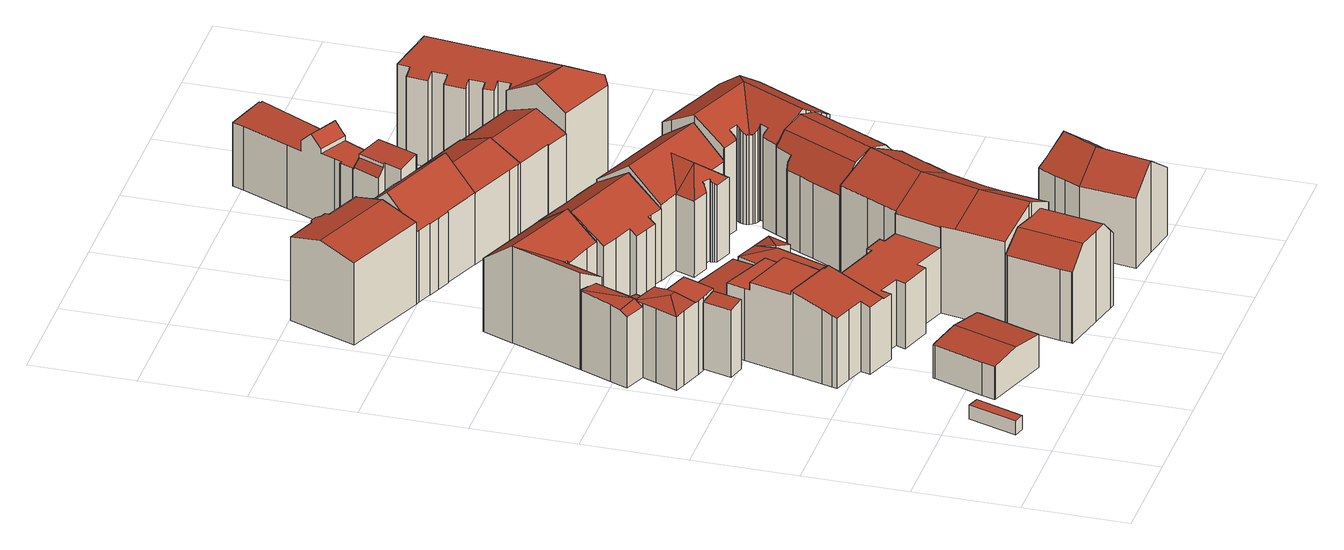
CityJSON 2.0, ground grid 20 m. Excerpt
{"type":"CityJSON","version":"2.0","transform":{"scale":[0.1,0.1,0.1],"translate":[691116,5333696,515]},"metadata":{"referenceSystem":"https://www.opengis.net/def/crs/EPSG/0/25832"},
"CityObjects":{
"building1":{"type":"Building","attributes":{"Gemeindeschluessel":"09162000","HoeheDach":"519.060","HoeheGrund":"516.338","Methode":"2000","NiedrigsteTraufeDesGebaeudes":"519.060","Geometrietyp2DReferenz":"3000","function":"31001_2000","roofType":"1000","measuredHeight":2.72},"geometry":[{"type":"MultiSurface","lod":"2","boundaries":[[[0,1,2,3]],[[4,5,1,0]],[[0,3,6,4]],[[5,7,2,1]],[[3,2,7,6]],[[6,7,5,4]]],"semantics":{"surfaces":[{"type":"WallSurface"},{"type":"GroundSurface"},{"type":"RoofSurface"}],"values":[0,0,1,2,0,0]}}]},
"building2":{"type":"Building","attributes":{"Gemeindeschluessel":"09162000","HoeheDach":"523.758","HoeheGrund":"516.326","Methode":"2000","NiedrigsteTraufeDesGebaeudes":"522.966","Geometrietyp2DReferenz":"3000","function":"31001_9998","roofType":"3100","measuredHeight":7.43,"storeysAboveGround":2},"geometry":[{"type":"MultiSurface","lod":"2","boundaries":[[[8,9,10,11]],[[12,13,14,15,16,8,11,17,18,19,20,21,22,23]],[[18,24,25,19]],[[21,26,27,22]],[[22,27,28,23]],[[15,29,30,16]],[[31,32,28,27,26,33,25,24,34]],[[16,30,9,8]],[[35,32,31,10,9,30,29,36]],[[19,25,33,20]],[[17,34,24,18]],[[11,10,31,34,17]],[[20,33,26,21]],[[23,28,32,35,12]],[[14,36,29,15]],[[35,36,14,13,12]]],"semantics":{"surfaces":[{"type":"WallSurface"},{"type":"GroundSurface"},{"type":"RoofSurface"}],"values":[0,1,0,0,0,0,2,0,2,0,0,0,0,0,0,0]}}]},
"building3":{"type":"Building","attributes":{"Gemeindeschluessel":"09162000","HoeheDach":"530.205","HoeheGrund":"516.070","Methode":"1000","NiedrigsteTraufeDesGebaeudes":"529.677","Geometrietyp2DReferenz":"3000","function":"31001_9998","roofType":"1000","measuredHeight":14.13,"storeysAboveGround":4},"geometry":[{"type":"MultiSurface","lod":"2","boundaries":[[[37,38,39,40]],[[41,40,39,42]],[[43,37,40,41]],[[44,38,37,43]],[[42,39,38,44]],[[41,42,44,43]]],"semantics":{"surfaces":[{"type":"RoofSurface"},{"type":"WallSurface"},{"type":"GroundSurface"}],"values":[0,1,1,1,1,2]}}]},
"building4":{"type":"Building","attributes":{"Gemeindeschluessel":"09162000","HoeheDach":"531.932","HoeheGrund":"515.820","Methode":"2000","NiedrigsteTraufeDesGebaeudes":"529.427","Geometrietyp2DReferenz":"3000","function":"31001_1000","roofType":"3200","measuredHeight":16.11,"storeysAboveGround":4},"geometry":[{"type":"MultiSurface","lod":"2","boundaries":[[[45,46,47]],[[48,49,50,51,52,53,54,55,56,57]],[[46,58,59,60,61]],[[62,63,64,65]],[[66,67,68,64,63,69,70,71,45]],[[72,49,48,73]],[[57,56,55,68,67,74]],[[46,75,58]],[[46,45,71,46,61]],[[76,74,67,66,77]],[[78,79,47]],[[78,47,46,61,80]],[[81,82,79,83]],[[84,60,59,85]],[[86,51,50,87]],[[88,53,52,89]],[[80,61,60,84,90,91]],[[66,45,47,79,82,77]],[[92,76,77,93]],[[87,50,49,72]],[[89,52,51,86]],[[71,70,94]],[[83,79,78,80,91]],[[59,58,95,85]],[[93,77,82,81]],[[89,86,87,72,73,96,92,93,81,83,91,90,84,85,95,97,98,99,100,101,62,65,102,103,88]],[[68,55,54,103,102,65,64]],[[103,54,53,88]],[[69,63,62,101,100,94,70]],[[75,104,105,98,97,95,58]],[[96,73,48,57,74,76,92]],[[100,99,98,105,106,94]],[[71,94,106,105,104,75,46]]],"semantics":{"surfaces":[{"type":"WallSurface"},{"type":"RoofSurface"},{"type":"GroundSurface"}],"values":[0,1,1,0,1,0,0,1,0,1,0,1,0,0,0,0,0,1,0,0,0,0,0,0,0,2,0,0,0,0,0,0,1]}}]},
"building5":{"type":"Building","attributes":{"Gemeindeschluessel":"09162000","HoeheDach":"519.011","HoeheGrund":"515.754","Methode":"1000","NiedrigsteTraufeDesGebaeudes":"518.402","Geometrietyp2DReferenz":"3000","function":"31001_2000","roofType":"2100","measuredHeight":3.26},"geometry":[{"type":"MultiSurface","lod":"2","boundaries":[[[107,108,109,110]],[[107,110,111,112]],[[113,112,111,114]],[[109,114,111,110]],[[107,112,113,108]],[[108,113,114,109]]],"semantics":{"surfaces":[{"type":"WallSurface"},{"type":"GroundSurface"},{"type":"RoofSurface"}],"values":[0,1,0,0,0,2]}}]},
"building6":{"type":"Building","attributes":{"Gemeindeschluessel":"09162000","HoeheDach":"526.724","HoeheGrund":"515.874","Methode":"2000","NiedrigsteTraufeDesGebaeudes":"523.264","Geometrietyp2DReferenz":"3000","function":"31001_2000","roofType":"1000","measuredHeight":10.85,"storeysAboveGround":3},"geometry":[{"type":"MultiSurface","lod":"2","boundaries":[[[115,116,117,118,119]],[[120,118,117,121]],[[122,116,115,123,124]],[[125,126,127,128]],[[129,130,131,132]],[[128,127,133,134]],[[135,136,130,129]],[[137,138,126,125]],[[139,140,141,142]],[[121,117,116,122]],[[134,120,121,122,124,135,129,132,139,142,137,125,128]],[[141,140,131,130,136,123,115,119,133,127,126,138]],[[132,131,140,139]],[[142,141,138,137]],[[124,123,136,135]],[[134,133,119,118,120]]],"semantics":{"surfaces":[{"type":"RoofSurface"},{"type":"WallSurface"},{"type":"GroundSurface"}],"values":[0,1,1,1,1,1,1,1,1,1,2,0,1,1,1,1]}}]},
"building7":{"type":"Building","attributes":{"Gemeindeschluessel":"09162000","HoeheDach":"535.389","HoeheGrund":"515.820","Methode":"1000","NiedrigsteTraufeDesGebaeudes":"530.605","Geometrietyp2DReferenz":"3000","function":"31001_1000","roofType":"3100","measuredHeight":19.57,"storeysAboveGround":4},"geometry":[{"type":"MultiSurface","lod":"2","boundaries":[[[143,144,145,146,147,95]],[[148,149,150,151,152,153]],[[154,155,156,157]],[[158,159,155,154]],[[160,161,162,163]],[[164,165,152,151,145,144,143]],[[166,167,168,169]],[[98,164,143,95]],[[170,159,158,171,172,173]],[[161,160,174,157,156,175]],[[176,150,149,177]],[[178,169,168,179,176,177]],[[180,175,156,155,159,170,173,181]],[[163,162,167,166]],[[157,174,160,163,166,169,178,177,149,148,153,182,98,95,147,146,183,172,171,158,154]],[[145,181,173,172,183,146]],[[98,182,153,152,165,164]],[[151,150,176,179,168,167,162,161,175,180,181,145]]],"semantics":{"surfaces":[{"type":"WallSurface"},{"type":"RoofSurface"},{"type":"GroundSurface"}],"values":[0,0,0,0,0,1,0,0,0,0,0,0,1,0,2,0,0,1]}}]},
"building8":{"type":"Building","attributes":{"Gemeindeschluessel":"09162000","HoeheDach":"520.402","HoeheGrund":"515.890","Methode":"1000","NiedrigsteTraufeDesGebaeudes":"519.540","Geometrietyp2DReferenz":"3000","function":"31001_2000","roofType":"1000","measuredHeight":4.51},"geometry":[{"type":"MultiSurface","lod":"2","boundaries":[[[184,185,186,121]],[[121,186,187,120]],[[186,185,188,189,187]],[[190,188,185,184]],[[120,191,190,184,121]],[[120,187,189,191]],[[191,189,188,190]]],"semantics":{"surfaces":[{"type":"WallSurface"},{"type":"RoofSurface"},{"type":"GroundSurface"}],"values":[0,0,1,0,2,0,0]}}]},
"building9":{"type":"Building","attributes":{"Gemeindeschluessel":"09162000","HoeheDach":"534.430","HoeheGrund":"516.140","Methode":"2000","NiedrigsteTraufeDesGebaeudes":"530.534","Geometrietyp2DReferenz":"3000","function":"31001_9998","roofType":"9999","measuredHeight":18.29,"storeysAboveGround":4},"geometry":[{"type":"MultiSurface","lod":"2","boundaries":[[[192,193,194,195,196]],[[197,198,199,200]],[[201,202,203,204]],[[205,206,207,208]],[[209,200,199,210,211]],[[212,213,206,205]],[[214,215,216,217,218,197,200,209,193,192,201,204,212,205,208]],[[216,219,220,217]],[[218,221,198,197]],[[209,211,194,193]],[[217,220,221,218]],[[215,214,222,223,224]],[[207,206,213,203,202,196,195,225]],[[192,196,202,201]],[[214,208,207,225,222]],[[204,203,213,212]],[[223,210,199,198,221,220,219,224]],[[215,224,219,216]],[[222,225,195,194,211,210,223]]],"semantics":{"surfaces":[{"type":"WallSurface"},{"type":"GroundSurface"},{"type":"RoofSurface"}],"values":[0,0,0,0,0,0,1,0,0,0,0,0,2,0,0,0,2,0,2]}}]},
"building10":{"type":"Building","attributes":{"Gemeindeschluessel":"09162000","HoeheDach":"537.380","HoeheGrund":"515.645","Methode":"2000","NiedrigsteTraufeDesGebaeudes":"528.860","Geometrietyp2DReferenz":"3000","function":"31001_1000","roofType":"3100","measuredHeight":21.73,"storeysAboveGround":6},"geometry":[{"type":"MultiSurface","lod":"2","boundaries":[[[226,227,228,229,230]],[[231,232,233,234,235,236]],[[237,238,239,240,241,242,243,227,226,244,245,246,247,248,249,250,251,252,253,254,255,256,257,258,259,260,261,232,231,262,263,264,265,266,267,268,269,270,271,272,273,274]],[[275,263,262,276]],[[246,277,278,247]],[[254,279,280,255]],[[281,282,283,284,285,286]],[[273,287,288,274]],[[289,290,291,292]],[[293,294,295,296,297,298,299]],[[243,242,300,301,302]],[[257,256,303,304,305,306,299,298]],[[250,249,307,308,309,310]],[[262,231,236,311,312,276]],[[313,265,264,314]],[[245,315,277,246]],[[305,304,235,234]],[[253,316,279,254]],[[271,317,318,272]],[[269,283,282,270]],[[258,297,296,259]],[[301,319,229,228,302]],[[259,296,295,260]],[[248,320,307,249]],[[272,318,287,273]],[[321,322,310,309,311,236,235,304,303,280,279,316]],[[255,280,303,256]],[[323,288,287,318,317,282,281]],[[266,265,313,292,291,324]],[[325,241,240,239,326,327]],[[252,321,316,253]],[[234,233,328,306,305]],[[251,322,321,252]],[[237,329,330,238]],[[237,274,288,323,329]],[[267,285,284,268]],[[312,311,309,308]],[[271,270,282,317]],[[257,298,297,258]],[[301,300,325,327,319]],[[260,295,294,261]],[[243,302,228,227]],[[263,275,314,264]],[[238,330,326,239]],[[247,278,320,248]],[[268,284,283,269]],[[319,281,286,324,291,290,230,229]],[[244,226,230,290,289,331]],[[250,310,322,251]],[[275,276,312,308,307,320,278,277,315,331,289,292,313,314]],[[327,326,330,329,323,281,319]],[[267,266,324,286,285]],[[299,306,328,293]],[[300,242,241,325]],[[244,331,315,245]],[[232,261,294,293,328,233]]],"semantics":{"surfaces":[{"type":"WallSurface"},{"type":"GroundSurface"},{"type":"RoofSurface"}],"values":[0,0,1,0,0,0,2,0,0,2,0,0,0,0,0,0,0,0,0,0,0,2,0,0,0,2,0,2,0,0,0,2,0,0,0,0,0,0,0,2,0,0,0,0,0,0,2,0,0,2,2,0,0,0,0,0]}}]},
"building11":{"type":"Building","attributes":{"Gemeindeschluessel":"09162000","HoeheDach":"520.293","HoeheGrund":"515.900","Methode":"2000","NiedrigsteTraufeDesGebaeudes":"519.805","Geometrietyp2DReferenz":"3000","function":"31001_2000","roofType":"1000","measuredHeight":4.39},"geometry":[{"type":"MultiSurface","lod":"2","boundaries":[[[332,333,188,190]],[[334,335,333,332]],[[188,333,335,336]],[[191,336,335,334]],[[190,188,336,191]],[[191,334,332,190]]],"semantics":{"surfaces":[{"type":"WallSurface"},{"type":"RoofSurface"},{"type":"GroundSurface"}],"values":[0,0,1,0,0,2]}}]},
"building12":{"type":"Building","attributes":{"Gemeindeschluessel":"09162000","HoeheDach":"534.394","HoeheGrund":"515.840","Methode":"1000","NiedrigsteTraufeDesGebaeudes":"532.447","Geometrietyp2DReferenz":"3000","function":"31001_1000","roofType":"3100","measuredHeight":18.55,"storeysAboveGround":5},"geometry":[{"type":"MultiSurface","lod":"2","boundaries":[[[337,338,339,340]],[[341,342,343,344]],[[340,339,345,346]],[[346,345,342,341]],[[347,348,349,350]],[[349,351,352,353,354,350]],[[347,355,356,357,358,348]],[[359,360,361,362]],[[358,357,361,360,343,342,345,339,338,352,351]],[[356,355,347,350,354,353,337,340,346,341,344,359,362]],[[362,361,357,356]],[[348,358,351,349]],[[353,352,338,337]],[[344,343,360,359]]],"semantics":{"surfaces":[{"type":"WallSurface"},{"type":"RoofSurface"},{"type":"GroundSurface"}],"values":[0,0,0,0,0,0,0,0,1,2,0,1,0,0]}}]},
"building13":{"type":"Building","attributes":{"Gemeindeschluessel":"09162000","HoeheDach":"535.094","HoeheGrund":"515.850","Methode":"2000","NiedrigsteTraufeDesGebaeudes":"529.523","Geometrietyp2DReferenz":"3000","function":"31001_9998","roofType":"3100","measuredHeight":19.24,"storeysAboveGround":4},"geometry":[{"type":"MultiSurface","lod":"2","boundaries":[[[363,364,365,366,367,334]],[[368,369,370,371]],[[372,373,374,375]],[[376,377,378,379,380,381]],[[379,378,155,382]],[[383,384,385,386,387,370,369,388,155,378,377]],[[389,390,391,372,375,392,393,394,395,332,334,367,366,396,397,381,380,379,382,398,368,371,399,400,401]],[[366,365,402,396]],[[399,387,386,400]],[[371,370,387,399]],[[391,403,373,372]],[[400,386,385,401]],[[393,404,405,394]],[[388,369,368,398,382,155]],[[394,405,406,395]],[[402,407,376,381,397,396]],[[375,374,408,392]],[[395,406,409,332]],[[332,409,363,334]],[[410,403,391,390,389,401,385,384]],[[409,406,405,404,408,374,373,403,410,384,383,377,376,407,402,365,364,363]],[[392,408,404,393]]],"semantics":{"surfaces":[{"type":"WallSurface"},{"type":"RoofSurface"},{"type":"GroundSurface"}],"values":[0,0,0,0,0,1,2,0,0,0,0,0,0,0,0,0,0,0,0,0,1,0]}}]},
"building14":{"type":"Building","attributes":{"Gemeindeschluessel":"09162000","HoeheDach":"521.077","HoeheGrund":"515.765","Methode":"2000","NiedrigsteTraufeDesGebaeudes":"519.639","Geometrietyp2DReferenz":"3000","function":"31001_2000","roofType":"2100","measuredHeight":5.31},"geometry":[{"type":"MultiSurface","lod":"2","boundaries":[[[411,412,413,414,415]],[[413,416,417,414]],[[411,415,418,419,420]],[[414,417,418,415]],[[419,418,417,416,421]],[[412,411,420,422]],[[420,419,421,422]],[[413,412,422,421,416]]],"semantics":{"surfaces":[{"type":"GroundSurface"},{"type":"WallSurface"},{"type":"RoofSurface"}],"values":[0,1,1,1,2,1,2,1]}}]},
"building15":{"type":"Building","attributes":{"Gemeindeschluessel":"09162000","HoeheDach":"536.250","HoeheGrund":"515.910","Methode":"2000","NiedrigsteTraufeDesGebaeudes":"530.220","Geometrietyp2DReferenz":"3000","function":"31001_9998","roofType":"3100","measuredHeight":20.34,"storeysAboveGround":4},"geometry":[{"type":"MultiSurface","lod":"2","boundaries":[[[423,424,425,426]],[[427,428,429,430,431,432,433,434,435,436]],[[434,437,438,425,424,439,440,441,442,435]],[[443,427,436,444]],[[445,432,431,446]],[[447,442,441,448]],[[436,435,442,447,449,444]],[[450,439,424,423]],[[451,452,453,454,433,432,445]],[[448,441,440,455]],[[453,456,454]],[[457,429,428,458]],[[456,434,433,454]],[[455,440,439,450]],[[446,431,430,459]],[[456,453,452,460,461,462,438,437,434]],[[458,428,427,443]],[[459,430,429,457]],[[461,460,452,451,445,446,459,457,458,443,444,449,447,448,455,450,423,426,462]],[[426,425,438,462]]],"semantics":{"surfaces":[{"type":"WallSurface"},{"type":"RoofSurface"},{"type":"GroundSurface"}],"values":[0,1,1,0,0,0,0,0,0,0,1,0,0,0,0,0,0,0,2,0]}}]},
"building16":{"type":"Building","attributes":{"Gemeindeschluessel":"09162000","HoeheDach":"521.297","HoeheGrund":"515.890","Methode":"2000","NiedrigsteTraufeDesGebaeudes":"519.736","Geometrietyp2DReferenz":"3000","function":"31001_2000","roofType":"9999","measuredHeight":5.41},"geometry":[{"type":"MultiSurface","lod":"2","boundaries":[[[463,464,465]],[[464,417,465]],[[466,463,465,467]],[[467,465,417,468]],[[469,464,463,466]],[[468,417,464,469]],[[466,467,468,469]]],"semantics":{"surfaces":[{"type":"RoofSurface"},{"type":"WallSurface"},{"type":"GroundSurface"}],"values":[0,0,1,1,1,1,2]}}]},
"building17":{"type":"Building","attributes":{"Gemeindeschluessel":"09162000","HoeheDach":"536.505","HoeheGrund":"515.818","Methode":"2000","NiedrigsteTraufeDesGebaeudes":"531.215","Geometrietyp2DReferenz":"3000","function":"31001_1000","roofType":"3100","measuredHeight":20.69,"storeysAboveGround":4},"geometry":[{"type":"MultiSurface","lod":"2","boundaries":[[[470,471,472,473]],[[474,475,476,477,478]],[[479,480,481,482,483]],[[484,485,486,487]],[[488,489,490,491]],[[492,493,485,484]],[[494,495,496,482,481,497,498,499,500,501]],[[502,503,504,495,494]],[[505,502,494,501]],[[475,479,483,506,476]],[[507,508,509,510]],[[492,505,501,500,493]],[[511,512,513,514]],[[515,516,495,504]],[[517,518,512,511]],[[519,487,486,499,498]],[[477,476,506,516]],[[516,496,495]],[[474,478,508,507]],[[506,483,482,496,516]],[[473,472,489,488]],[[519,520,480,479,475,474,507,510,517,511,514,521,470,473,488,491,503,502,505,492,484,487]],[[514,513,522,521]],[[503,491,490,515,504]],[[519,498,497,520]],[[521,522,471,470]],[[490,489,472,471,522,513,512,518,509,508,478,477,516,515]],[[493,500,499,486,485]],[[510,509,518,517]],[[520,497,481,480]]],"semantics":{"surfaces":[{"type":"WallSurface"},{"type":"RoofSurface"},{"type":"GroundSurface"}],"values":[0,0,0,0,0,0,1,0,0,0,0,0,0,1,0,0,1,1,0,1,0,2,0,0,0,0,1,1,0,0]}}]},
"building18":{"type":"Building","attributes":{"Gemeindeschluessel":"09162000","HoeheDach":"534.660","HoeheGrund":"516.141","Methode":"2000","NiedrigsteTraufeDesGebaeudes":"529.859","Geometrietyp2DReferenz":"3000","function":"31001_9998","roofType":"3100","measuredHeight":18.52,"storeysAboveGround":4},"geometry":[{"type":"MultiSurface","lod":"2","boundaries":[[[523,524,525,526,527,528,529]],[[530,531,529,528]],[[532,533,534,535]],[[536,537,538,539,540]],[[541,540,539,523,542]],[[542,523,529,543]],[[544,526,525,545]],[[530,528,527,546]],[[536,547,548,531,530,546,544,545,549,550,532,535,537]],[[549,524,551,550]],[[548,543,529,531]],[[546,527,526,544]],[[550,551,533,532]],[[539,538,534,533,551,524,523]],[[535,534,538,537]],[[536,540,541,547]],[[548,547,541,542,543]],[[549,545,525,524]]],"semantics":{"surfaces":[{"type":"RoofSurface"},{"type":"WallSurface"},{"type":"GroundSurface"}],"values":[0,1,1,1,0,0,1,1,2,1,1,1,1,0,1,1,1,1]}}]},
"building19":{"type":"Building","attributes":{"Gemeindeschluessel":"09162000","HoeheDach":"537.439","HoeheGrund":"515.733","Methode":"2000","NiedrigsteTraufeDesGebaeudes":"531.089","Geometrietyp2DReferenz":"3000","function":"31001_1000","roofType":"3100","measuredHeight":21.71,"storeysAboveGround":4},"geometry":[{"type":"MultiSurface","lod":"2","boundaries":[[[552,553,554,555]],[[556,557,558,559,560]],[[555,554,561,562]],[[563,564,565,566]],[[567,566,565,568,569,570]],[[571,572,282,573,574]],[[575,576,553,552]],[[572,571,577,578,575,552,555,562,563,566,567,579,580,581,582,560,559,558,583,584]],[[573,568,565,564,561,554,553,576,585,586,574]],[[577,586,585,578]],[[282,587,569,568,573]],[[583,588,589,584]],[[572,584,589,590,587,282]],[[558,557,588,583]],[[590,591,592,570,569,587]],[[562,561,564,563]],[[580,579,592,591,593]],[[580,593,594,581]],[[582,595,556,560]],[[578,585,576,575]],[[581,594,595,582]],[[567,570,592,579]],[[556,595,594,593,591,590,589,588,557]],[[571,574,586,577]]],"semantics":{"surfaces":[{"type":"WallSurface"},{"type":"GroundSurface"},{"type":"RoofSurface"}],"values":[0,0,0,0,0,0,0,1,2,0,2,0,0,0,2,0,0,0,0,0,0,0,2,0]}}]},
"building20":{"type":"Building","attributes":{"Gemeindeschluessel":"09162000","HoeheDach":"533.200","HoeheGrund":"515.840","Methode":"2000","NiedrigsteTraufeDesGebaeudes":"530.270","Geometrietyp2DReferenz":"3000","function":"31001_1000","roofType":"3100","measuredHeight":17.36,"storeysAboveGround":4},"geometry":[{"type":"MultiSurface","lod":"2","boundaries":[[[596,597,598,599,600,601]],[[602,603,600,599]],[[601,600,603,604,605,438,606]],[[607,604,603,602]],[[598,597,608,609,610,611,612,613,607,602,599]],[[609,614,615,610]],[[613,605,604,607]],[[597,596,616,608]],[[615,606,438,612,611,610]],[[612,438,605,613]],[[614,616,596,601,606,615]],[[608,616,614,609]]],"semantics":{"surfaces":[{"type":"WallSurface"},{"type":"RoofSurface"},{"type":"GroundSurface"}],"values":[0,0,1,0,2,0,0,0,0,0,1,0]}}]},
"building21":{"type":"Building","attributes":{"Gemeindeschluessel":"09162000","HoeheDach":"533.444","HoeheGrund":"516.000","Methode":"2000","NiedrigsteTraufeDesGebaeudes":"528.912","Geometrietyp2DReferenz":"3000","function":"31001_9998","roofType":"2100","measuredHeight":17.44,"storeysAboveGround":4},"geometry":[{"type":"MultiSurface","lod":"2","boundaries":[[[617,618,619,620]],[[621,622,623,624]],[[620,619,625,626]],[[627,628,629,630,631,632,633,634]],[[624,623,635,636]],[[637,638,639,640]],[[641,642,643,644]],[[645,627,634,646]],[[647,648,649,650,625,619,618,651,652,653]],[[654,655,656,657,658]],[[659,660,661,662,663,664]],[[665,650,649,666]],[[667,668,638,637]],[[642,669,654,658,643]],[[667,670,669,642,641,668]],[[640,639,671,672]],[[673,636,635,644,643,658,657,653,652]],[[674,629,628,675]],[[676,671,639,638,668,641,644,635,623,622,677,664,663]],[[678,677,622,621]],[[660,679,633,632,680,661]],[[680,632,631,681]],[[682,683,648,647,656,655]],[[653,657,656,647]],[[666,649,648,683]],[[676,663,662,681,631,630]],[[646,634,633,679]],[[626,625,650,665]],[[684,651,618,617]],[[673,652,651,684]],[[674,672,671,676,630,629]],[[682,670,667,637,640,672,674,675,645,646,679,660,659,678,621,624,636,673,684,617,620,626,665,666,683]],[[680,681,662,661]],[[659,664,677,678]],[[675,628,627,645]],[[670,682,655,654,669]]],"semantics":{"surfaces":[{"type":"WallSurface"},{"type":"RoofSurface"},{"type":"GroundSurface"}],"values":[0,0,0,1,0,0,0,0,1,1,0,0,0,1,0,0,0,0,1,0,0,0,0,0,0,0,0,0,0,0,0,2,1,0,0,0]}}]},
"building22":{"type":"Building","attributes":{"Gemeindeschluessel":"09162000","HoeheDach":"532.854","HoeheGrund":"515.850","Methode":"1000","NiedrigsteTraufeDesGebaeudes":"530.106","Geometrietyp2DReferenz":"3000","function":"31001_9998","roofType":"3100","measuredHeight":17,"storeysAboveGround":4},"geometry":[{"type":"MultiSurface","lod":"2","boundaries":[[[685,686,687,688]],[[689,690,691,692,693,694,695,696]],[[687,686,697,698,699,690,689]],[[700,701,693,692]],[[702,703,701,700,699,698]],[[703,702,704,685,688,696,695,694,693,701]],[[704,697,686,685]],[[699,700,692,691,690]],[[702,698,697,704]],[[688,687,689,696]]],"semantics":{"surfaces":[{"type":"WallSurface"},{"type":"RoofSurface"},{"type":"GroundSurface"}],"values":[0,0,1,0,0,2,0,1,0,0]}}]},
"building23":{"type":"Building","attributes":{"Gemeindeschluessel":"09162000","HoeheDach":"538.080","HoeheGrund":"515.733","Methode":"2000","NiedrigsteTraufeDesGebaeudes":"533.820","Geometrietyp2DReferenz":"3000","function":"31001_1000","roofType":"3100","measuredHeight":22.35,"storeysAboveGround":4},"geometry":[{"type":"MultiSurface","lod":"2","boundaries":[[[705,706,707,708]],[[709,710,711,712]],[[713,714,715,716,717]],[[718,719,720,721,717,716]],[[712,711,722,723]],[[724,725,720,719,726]],[[580,727,728,579]],[[566,729,730,563]],[[731,732,733,734]],[[581,735,727,580]],[[736,737,738,739]],[[720,725,740,721]],[[709,739,738,741,710]],[[742,718,743,737,733,732,744,745,746,747,748,749,730,729]],[[738,737,743,741]],[[750,751,752,753]],[[582,754,735,581]],[[582,581,580,579,567,566,563,755,756,757,758,759,760,731,734,736,739,709,712,723,750,753,761,762,763,705,708,714,713,740,725,724,764,765]],[[563,730,749,755]],[[713,717,721,740]],[[763,766,706,705]],[[579,728,767,567]],[[754,582,765,768]],[[736,734,733,737]],[[757,747,746,758]],[[764,769,768,765]],[[760,744,732,731]],[[756,748,747,757]],[[755,749,748,756]],[[708,707,715,714]],[[761,770,771,762]],[[759,745,744,760]],[[753,752,770,761]],[[566,567,767,742,729]],[[718,716,715,707,706,766,771,770,752,751,722,711,710,741,743]],[[724,726,769,764]],[[723,722,751,750]],[[758,746,745,759]],[[742,767,728,727,735,754,768,769,726,719,718]],[[762,771,766,763]]],"semantics":{"surfaces":[{"type":"WallSurface"},{"type":"RoofSurface"},{"type":"GroundSurface"}],"values":[0,0,0,1,0,0,0,0,0,0,0,0,0,1,1,0,0,2,0,0,0,0,0,0,0,0,0,0,0,0,0,0,0,0,1,0,0,0,1,0]}}]},
"building24":{"type":"Building","attributes":{"Gemeindeschluessel":"09162000","HoeheDach":"519.647","HoeheGrund":"516.150","Methode":"1000","NiedrigsteTraufeDesGebaeudes":"519.089","Geometrietyp2DReferenz":"3000","function":"51009_1610","roofType":"1000","measuredHeight":3.5},"geometry":[{"type":"MultiSurface","lod":"2","boundaries":[[[772,773,774,775]],[[776,775,774,777]],[[776,777,778,779]],[[777,774,773,778]],[[779,772,775,776]],[[778,773,772,779]]],"semantics":{"surfaces":[{"type":"RoofSurface"},{"type":"WallSurface"},{"type":"GroundSurface"}],"values":[0,1,2,1,1,1]}}]},
"building25":{"type":"Building","attributes":{"Gemeindeschluessel":"09162000","HoeheDach":"519.664","HoeheGrund":"516.280","Methode":"1000","NiedrigsteTraufeDesGebaeudes":"519.086","Geometrietyp2DReferenz":"3000","function":"31001_2000","roofType":"1000","measuredHeight":3.38},"geometry":[{"type":"MultiSurface","lod":"2","boundaries":[[[780,773,781,782]],[[782,781,783,784]],[[773,785,786,783,781]],[[787,785,773,780]],[[782,784,788,787,780]],[[788,786,785,787]],[[784,783,786,788]]],"semantics":{"surfaces":[{"type":"WallSurface"},{"type":"RoofSurface"},{"type":"GroundSurface"}],"values":[0,0,1,0,2,0,0]}}]},
"building26":{"type":"Building","attributes":{"Gemeindeschluessel":"09162000","HoeheDach":"537.830","HoeheGrund":"515.780","Methode":"2000","NiedrigsteTraufeDesGebaeudes":"533.213","Geometrietyp2DReferenz":"3000","function":"31001_9998","roofType":"3100","measuredHeight":22.05,"storeysAboveGround":6},"geometry":[{"type":"MultiSurface","lod":"2","boundaries":[[[789,790,791,792,793,794]],[[795,796,797,798,799,800]],[[801,802,803,804]],[[805,806,807,808]],[[809,810,794,793]],[[811,812,813,814,815,816]],[[817,818,819,820,821,822]],[[823,824,825,826,808,807]],[[827,816,815,828,829,796,795]],[[815,814,830,790,789,831,828]],[[832,833,834,835]],[[836,837,838,839]],[[840,841,842,843,844,845,846,847,804,803]],[[825,824,819,818]],[[813,848,791,790,830,814]],[[848,813,812,811,849,800,799,798,801,804,847,846,845,844,850,851,832,835,852,836,839,853,805,808,826,825,818,817,822,854,855,809,793,792,791]],[[856,837,836,852,835,834]],[[851,850,857,858,833,832]],[[849,811,816,827,795,800]],[[822,821,859,854]],[[860,810,809,855,854,859]],[[844,843,857,850]],[[858,857,843,842,841,828,831,789,794,810,860,859,821,820,819,824,823,807,806,861,838,837,856,834,833]],[[829,828,841,840,803,802,797,796]],[[798,797,802,801]],[[853,839,838,861,806,805]]],"semantics":{"surfaces":[{"type":"WallSurface"},{"type":"RoofSurface"},{"type":"GroundSurface"}],"values":[0,0,0,0,0,0,0,0,1,1,0,0,0,0,0,2,0,0,0,0,0,0,1,1,0,0]}}]}
},
"vertices":[
[26,73,13],[26,73,41],[57,166,41],[57,166,13],[47,67,13],[47,67,41],[79,158,13],[79,158,41],
[259,97,13],[259,97,80],[259,96,80],[259,96,13],[301,220,13],[301,218,13],[300,216,13],[301,215,13],[267,120,13],[132,140,13],[133,142,13],[140,165,13],[173,260,13],[173,261,13],[174,264,13],[178,263,13],[133,142,80],[140,165,80],[173,261,80],[174,264,80],[178,263,81],[301,215,80],[267,120,80],[193,119,88],[236,243,88],[173,260,80],[132,140,80],[301,220,80],[300,216,80],
[117,595,152],[131,650,152],[98,659,147],[84,604,147],[84,604,11],[98,659,11],[117,595,11],[131,650,11],
[53,770,158],[53,770,162],[51,765,158],[84,663,157],[98,659,157],[131,650,157],[135,657,157],[152,701,157],[156,710,157],[112,725,157],[101,729,157],[93,709,157],[76,666,157],[44,866,169],[43,863,169],[19,805,164],[10,784,162],[108,750,8],[108,750,158],[101,730,161],[101,730,8],[80,713,163],[93,709,163],[101,729,161],[70,765,158],[69,765,158],[58,769,158],[98,659,8],[84,663,8],[76,666,158],[86,851,162],[40,678,158],[20,685,158],[47,754,151],[47,754,158],[5,770,152],[37,728,8],[37,728,158],[47,754,8],[19,805,8],[43,863,8],[135,657,8],[131,650,8],[156,710,8],[152,701,8],[10,784,8],[5,770,8],[40,678,8],[20,685,8],[69,765,145],[44,866,8],[76,666,8],[86,851,8],[102,844,8],[86,805,8],[69,765,8],[70,765,8],[101,729,8],[112,725,8],[102,844,145],[102,844,144],[86,805,145],
[169,742,8],[169,742,40],[140,753,34],[140,753,8],[173,837,8],[202,826,8],[202,826,40],[173,837,34],
[316,666,109],[322,682,83],[216,724,83],[169,742,84],[163,727,109],[169,742,9],[216,724,9],[322,682,9],[286,592,116],[286,592,9],[135,657,9],[135,657,116],[152,701,111],[152,701,9],[264,593,9],[264,593,117],[164,635,117],[164,635,9],[156,710,110],[156,710,9],[283,584,9],[283,584,117],[131,650,9],[131,650,117],[165,638,9],[165,638,117],[163,639,117],[163,639,9],
[44,866,204],[75,944,204],[100,1004,204],[100,1004,8],[75,944,8],[146,922,8],[150,920,8],[150,920,159],[146,922,159],[135,925,166],[135,925,8],[270,1006,8],[270,1006,156],[248,947,203],[248,947,8],[247,1015,8],[247,1015,156],[245,938,8],[245,938,197],[232,903,170],[232,903,8],[102,844,166],[134,921,166],[227,888,8],[227,888,158],[200,898,158],[200,898,8],[197,1035,156],[197,1035,8],[124,1064,8],[124,1064,156],[248,946,8],[248,946,204],[149,916,156],[149,916,8],[149,915,8],[149,915,156],[173,975,204],[100,1005,204],[134,921,8],[100,1005,8],
[258,825,9],[258,825,45],[216,724,45],[169,742,54],[243,831,48],[210,844,54],[243,831,9],[210,844,9],
[521,152,11],[458,165,11],[458,165,194],[490,159,194],[521,152,161],[381,189,11],[381,189,156],[381,191,156],[381,191,11],[520,148,11],[520,148,161],[505,55,158],[505,55,11],[500,29,11],[500,29,158],[491,31,168],[491,31,11],[450,168,11],[417,179,194],[450,168,194],[501,32,11],[501,32,158],[438,43,11],[357,62,11],[358,65,11],[361,86,11],[381,188,11],[358,65,155],[361,86,155],[381,188,155],[438,43,194],[393,53,194],[357,62,155],[467,37,194],
[403,314,6],[381,191,6],[381,191,182],[398,287,182],[403,314,181],[223,474,6],[232,500,6],[232,500,167],[223,476,167],[223,476,175],[223,474,174],[545,280,6],[543,274,6],[540,260,6],[529,198,6],[521,152,6],[458,165,6],[450,168,6],[335,338,6],[328,320,6],[268,341,6],[275,359,6],[233,374,6],[227,355,6],[167,376,6],[173,395,6],[139,407,6],[106,418,6],[109,429,6],[114,448,6],[130,506,6],[155,600,6],[164,635,6],[264,593,6],[254,565,6],[253,560,6],[360,427,6],[363,437,6],[401,424,6],[397,414,6],[430,402,6],[444,429,6],[461,463,6],[489,520,6],[560,485,6],[631,449,6],[606,401,6],[602,392,6],[585,359,6],[363,437,139],[360,427,139],[268,341,139],[275,359,139],[109,429,151],[114,448,157],[506,378,224],[560,485,224],[489,520,182],[461,463,182],[444,429,182],[431,404,182],[602,392,182],[585,359,182],[401,315,139],[401,315,180],[427,403,180],[427,403,139],[251,556,152],[253,560,152],[254,565,152],[264,593,152],[164,635,152],[155,600,152],[152,590,152],[458,165,223],[457,166,224],[450,168,220],[130,506,174],[131,509,175],[131,509,167],[152,590,167],[227,355,139],[204,363,139],[204,363,142],[167,376,142],[234,470,174],[234,470,139],[397,414,139],[401,424,139],[328,320,139],[106,418,148],[631,449,182],[606,401,182],[473,264,224],[233,374,139],[139,407,148],[173,395,148],[581,351,182],[430,402,182],[521,152,189],[540,260,189],[537,244,189],[251,556,167],[545,280,190],[543,274,190],[335,338,139],
[254,860,9],[254,860,48],[221,873,9],[221,873,53],[210,844,53],
[127,1376,8],[127,1376,177],[139,1380,174],[139,1380,8],[154,1366,8],[154,1366,176],[164,1362,176],[164,1362,8],[151,1375,174],[151,1375,8],[180,1201,8],[180,1201,175],[18,1268,175],[18,1268,8],[45,1337,194],[69,1398,177],[69,1398,8],[45,1337,8],[208,1270,8],[229,1322,8],[229,1322,179],[208,1270,194],[160,1353,8],[160,1353,179],[230,1324,179],[230,1324,8],
[221,873,155],[222,875,155],[227,888,165],[227,888,9],[222,875,9],[330,982,9],[330,982,156],[353,973,156],[353,973,9],[346,823,9],[346,823,154],[340,826,154],[340,826,9],[245,938,199],[246,941,201],[248,947,197],[248,947,9],[246,941,9],[245,938,9],[270,1006,9],[247,940,201],[401,879,201],[427,944,156],[400,955,156],[374,965,156],[274,1005,156],[401,879,9],[374,814,9],[373,812,9],[335,812,9],[311,822,9],[285,832,9],[291,846,9],[232,903,9],[240,922,9],[274,1005,9],[374,965,9],[400,955,9],[427,944,9],[232,903,175],[373,812,154],[311,822,145],[285,832,145],[291,846,155],[240,922,188],[335,812,145],[254,860,155],[374,814,155],
[414,525,8],[369,545,8],[427,688,8],[470,670,8],[452,626,8],[427,688,47],[470,670,47],[452,626,60],[451,622,61],[414,525,61],[427,687,47],[369,545,46],
[327,1283,9],[327,1283,154],[345,1275,154],[345,1275,9],[186,1199,154],[217,1187,154],[216,1186,153],[239,1177,153],[264,1167,153],[264,1169,154],[338,1140,154],[362,1199,212],[204,1261,212],[180,1201,154],[365,1207,205],[386,1260,153],[299,1294,153],[261,1309,153],[235,1320,152],[229,1322,152],[186,1199,9],[180,1201,9],[264,1169,9],[264,1167,9],[229,1322,9],[235,1320,9],[204,1261,9],[299,1294,9],[338,1140,9],[339,1139,9],[339,1139,152],[338,1140,152],[261,1309,9],[362,1199,152],[216,1186,9],[217,1187,9],[239,1177,9],[362,1199,9],[365,1207,9],[386,1260,9],
[490,611,47],[508,655,47],[452,626,63],[490,611,9],[452,626,9],[470,670,9],[508,655,9],
[443,754,8],[443,754,174],[441,753,171],[441,753,8],[462,735,8],[495,723,8],[495,723,162],[492,724,164],[462,735,163],[509,759,8],[543,746,8],[543,746,163],[510,758,163],[509,759,164],[602,874,8],[602,874,162],[594,855,178],[594,855,8],[438,750,8],[438,750,168],[433,747,162],[433,747,8],[427,944,8],[427,944,162],[415,797,163],[414,796,162],[483,825,202],[544,746,164],[572,808,214],[573,809,215],[400,878,215],[373,812,162],[415,797,8],[400,760,8],[400,760,162],[373,812,8],[508,758,164],[460,740,8],[460,740,167],[459,743,169],[459,743,8],[460,748,8],[460,748,174],[461,749,175],[461,749,8],[400,760,163],[462,777,202],[459,746,8],[459,746,172],[572,808,8],[544,746,8],[444,757,8],[444,757,177],
[713,120,197],[749,188,197],[711,208,164],[693,218,149],[675,183,149],[665,162,150],[650,133,150],[665,162,11],[650,133,11],[805,160,11],[805,160,149],[790,131,149],[790,131,11],[756,3,11],[778,108,11],[778,108,149],[777,107,149],[756,3,149],[693,14,196],[691,15,197],[632,24,153],[693,218,11],[711,208,11],[675,183,11],[693,14,11],[632,24,11],[749,188,11],[794,165,11],[794,165,158],
[547,633,7],[547,633,162],[556,634,172],[556,634,7],[684,555,165],[656,500,165],[656,500,7],[670,529,7],[684,555,7],[564,630,183],[564,630,7],[582,662,7],[582,662,185],[598,653,209],[598,653,7],[650,627,7],[600,652,211],[636,635,224],[650,627,219],[489,520,7],[560,485,7],[525,502,211],[489,520,161],[533,606,7],[533,606,162],[491,523,7],[519,578,7],[662,622,7],[685,610,7],[698,604,7],[706,600,7],[632,453,7],[631,449,7],[519,578,161],[491,523,161],[561,485,224],[632,453,165],[631,449,165],[596,467,211],[671,617,211],[662,622,215],[685,610,194],[698,604,175],[706,600,165],
[459,1091,153],[459,1091,8],[482,1152,8],[506,1213,8],[506,1213,153],[482,1152,182],[501,1215,8],[501,1215,153],[478,1224,153],[389,1259,153],[362,1200,182],[478,1224,8],[453,1093,8],[430,1103,8],[339,1139,8],[362,1200,8],[386,1260,8],[389,1259,8],[430,1103,153],[339,1139,153],[453,1093,153],
[480,1618,10],[480,1618,139],[516,1599,147],[516,1599,10],[378,1395,10],[378,1395,151],[382,1393,151],[382,1393,10],[540,1587,151],[540,1587,10],[386,1260,184],[389,1259,184],[411,1315,184],[420,1337,184],[376,1360,176],[355,1309,176],[358,1308,176],[345,1275,176],[388,1407,151],[388,1407,10],[426,1353,10],[426,1353,151],[427,1353,151],[427,1353,10],[454,1407,151],[454,1407,160],[400,1435,160],[400,1435,151],[386,1260,10],[345,1275,10],[475,1448,151],[501,1500,151],[542,1582,152],[538,1583,151],[471,1596,139],[432,1506,139],[419,1477,139],[464,1428,182],[472,1443,165],[475,1448,160],[419,1477,160],[410,1456,182],[364,1368,10],[341,1314,10],[341,1314,154],[364,1366,154],[364,1366,151],[364,1368,151],[538,1583,10],[542,1582,10],[443,1386,10],[443,1386,151],[457,1412,165],[457,1412,10],[425,1348,151],[425,1348,10],[432,1506,10],[411,1315,10],[389,1259,10],[420,1337,151],[366,1367,151],[366,1367,10],[358,1308,10],[355,1309,169],[376,1360,169],[472,1443,10],[501,1500,10],[471,1596,10],
[533,1060,9],[533,1060,151],[534,1062,152],[534,1062,9],[459,1091,152],[482,1151,179],[495,1186,163],[506,1213,151],[506,1213,9],[495,1186,9],[482,1151,9],[459,1091,9],[580,1042,151],[581,1043,152],[604,1103,179],[629,1164,151],[629,1164,9],[581,1043,9],[604,1103,9],[580,1042,9],
[543,746,7],[543,746,189],[544,746,190],[544,746,7],[600,722,7],[600,722,188],[601,727,191],[601,727,7],[594,855,7],[572,808,7],[572,808,230],[573,809,231],[594,855,201],[706,756,231],[767,780,204],[755,813,189],[602,874,189],[602,732,195],[602,732,7],[768,778,7],[755,813,7],[768,778,203],[685,610,203],[662,622,218],[598,653,201],[582,662,189],[612,704,7],[612,704,194],[607,707,191],[607,707,7],[698,604,194],[604,711,7],[604,711,188],[601,716,188],[601,716,7],[602,874,7],[600,721,188],[643,631,231],[608,718,188],[617,702,198],[622,702,201],[614,686,200],[605,690,194],[600,691,191],[597,690,190],[605,737,7],[605,737,198],[609,741,201],[609,741,7],[706,600,189],[597,690,7],[600,691,7],[605,690,7],[614,686,7],[622,702,7],[617,702,7],[589,749,7],[583,738,7],[576,733,7],[778,752,7],[780,748,7],[576,733,189],[650,627,226],[780,748,189],[778,752,191],[589,749,201],[583,738,194],
[485,1365,41],[498,1391,41],[457,1412,46],[443,1386,46],[443,1386,11],[457,1412,11],[498,1391,11],[485,1365,11],
[498,1391,13],[457,1412,47],[457,1412,13],[472,1443,47],[472,1443,13],[499,1391,41],[515,1422,41],[499,1391,13],[515,1422,13],
[710,1335,228],[761,1297,191],[761,1297,8],[710,1335,8],[662,1371,8],[662,1371,193],[581,1043,191],[605,1103,228],[629,1164,191],[629,1164,8],[605,1103,8],[581,1043,8],[632,1163,8],[632,1163,191],[631,1161,192],[631,1161,8],[629,1238,8],[629,1238,182],[634,1279,182],[634,1279,8],[658,1347,8],[658,1347,193],[692,998,8],[710,1009,8],[727,1019,8],[727,1019,191],[710,1009,201],[692,998,192],[650,1307,8],[654,1306,8],[654,1306,193],[650,1307,190],[638,1308,182],[638,1308,8],[646,1277,190],[650,1277,193],[650,1277,8],[646,1277,8],[616,1029,191],[678,1073,228],[624,1095,228],[740,1119,191],[686,1141,228],[630,1186,8],[630,1186,187],[631,1207,186],[631,1207,8],[642,1206,8],[642,1206,193],[645,1236,193],[645,1236,8],[632,1161,192],[634,1160,192],[641,1160,196],[643,1159,198],[643,1159,8],[641,1160,8],[634,1160,8],[632,1161,8],[740,1119,8],[616,1029,8],[646,1184,8],[635,1185,8],[638,1207,8],[641,1237,8],[642,1349,8],[655,1347,8],[638,1207,190],[646,1184,198],[635,1185,190],[642,1349,182],[655,1347,190],[641,1237,190]
]}
